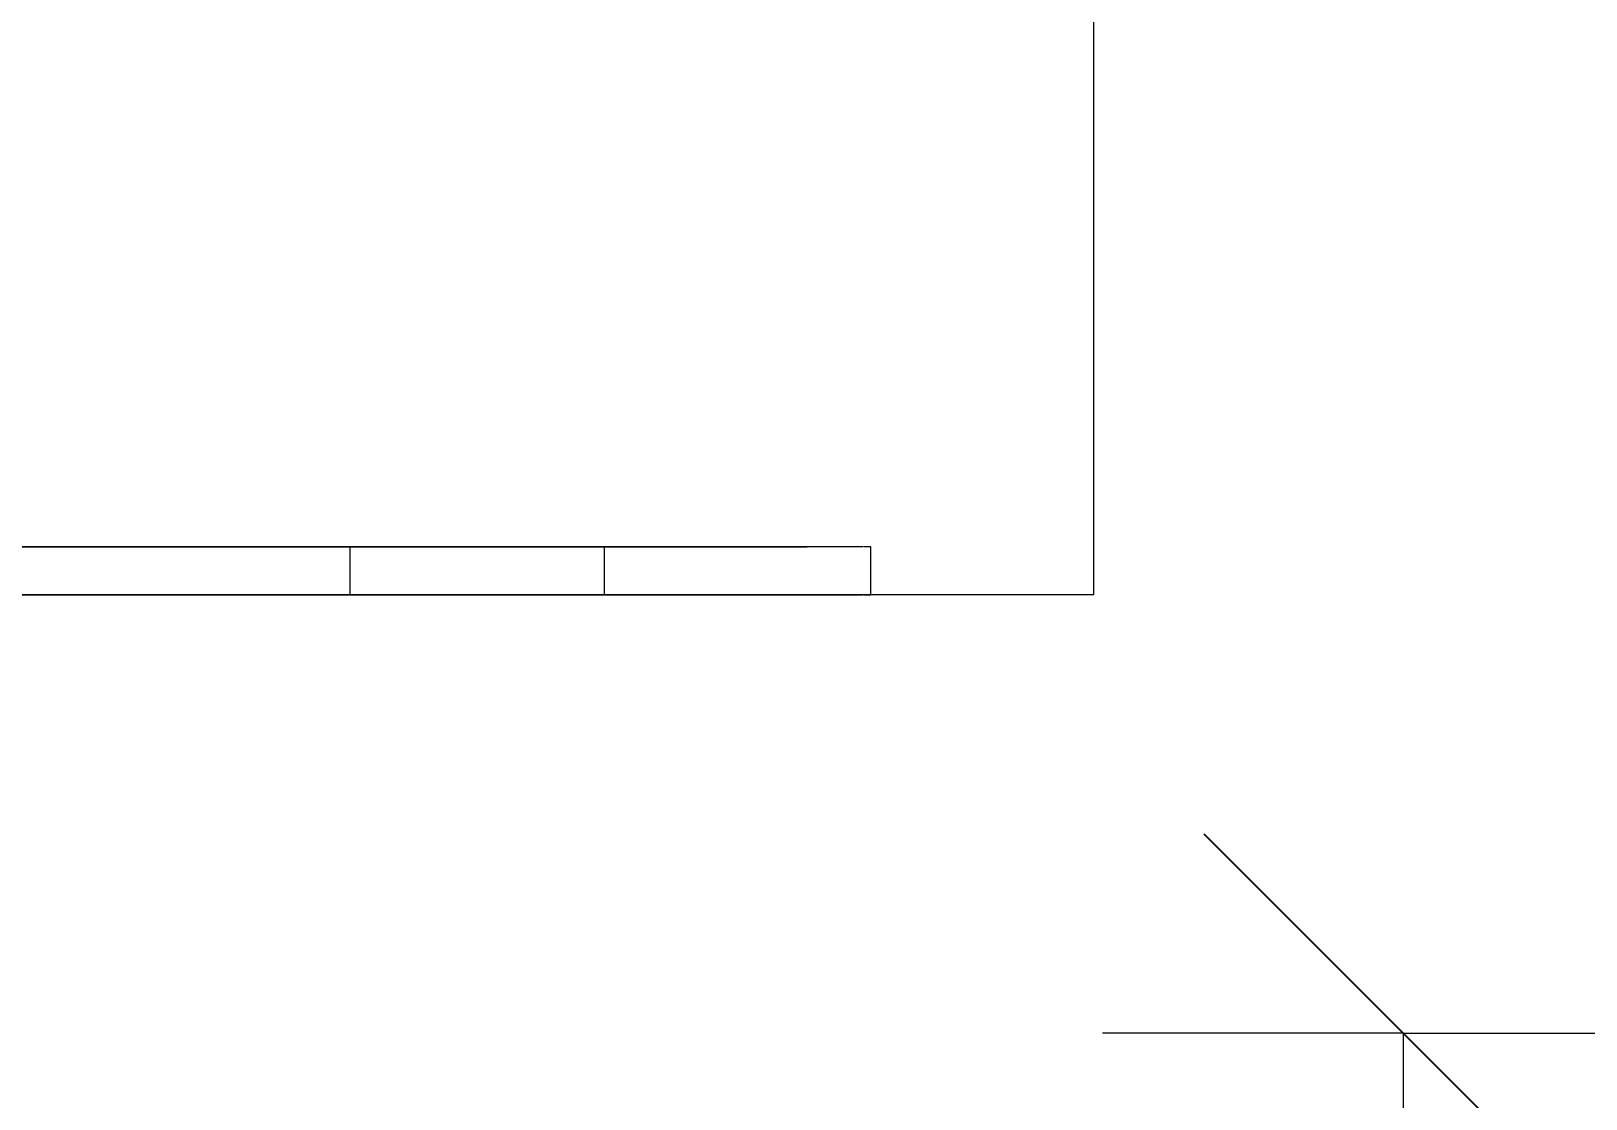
# Model space of a CAD drawing. Header units: metres. Extents: x 15 to 69.3, y -12.4 to 16.4.
# Drawn here: x 26.9088 to 27.219, y 0.5869 to 0.7999 of the extents above; entities that cross this region are included whole.
import ezdxf

# ---------------------------------------------------------------- set-up
doc = ezdxf.new("R2010")
doc.units = ezdxf.units.M
for name, color, linetype, lineweight in [('A-ANNO-DIMS', 7, 'Continuous', 5), ('A-ANNO-DIMS-25', 7, 'Continuous', 5), ('P-SANR-FIXT', 7, 'Continuous', 5)]:
    doc.layers.add(name, color=color, linetype=linetype, lineweight=lineweight)
doc.styles.add('Century Gothic_4', font='GOTHIC.TTF', dxfattribs={"height": 0.0375})
doc.dimstyles.new('Setores_1_5_1', dxfattribs={"dimscale": 0.3048, "dimtxt": 0.039156, "dimasz": 0.260417, "dimexe": 0.19685, "dimexo": 0.123031, "dimgap": 0.143537, "dimtad": 1, "dimrnd": 0.01, "dimzin": 0, "dimdsep": 46, "dimtxsty": 'Century Gothic_4', "dimblk1": 'OBLIQUE', "dimblk2": 'OBLIQUE', "dimsah": 1, "dimcen": 0.09, "dimazin": 0, "dimtfac": 1, "dimtdec": 4, "dimtix": 1, "dimtmove": 0, "dimatfit": 3, "dimfxl": 1, "dimtvp": 1, "dimtolj": 1, "dimtzin": 0, "dimarcsym": 2})

# ---------------------------------------------------------------- blocks, each defined once
blk = doc.blocks.new('Cuba para Pia de Cozinha - Standard-2652003-AA')
at = {"layer": 'P-SANR-FIXT'}
for p, q in [((-13.53231, 0.68747), (-13.53231, 0.9)), ((-13.79401, 0.68747), (-13.58946, 0.68747)), ((-13.53231, 0.68747), (-13.58946, 0.68747))]:
    blk.add_line(p, q, dxfattribs=at)
at = {"layer": 'P-SANR-FIXT', "color": 253, "true_color": 0xa6a6a6}
for p, q in [((-13.79401, 0.697), (-13.58946, 0.697)), ((-13.79401, 0.697), (-13.58946, 0.697)), ((-13.58368, 0.697), (-13.58946, 0.697)), ((-13.57846, 0.697), (-13.58946, 0.697)), ((-13.57905, 0.697), (-13.58219, 0.697)), ((-13.57676, 0.697), (-13.57818, 0.697)), ((-13.5778, 0.697), (-13.57817, 0.697)), ((-13.57676, 0.697), (-13.57773, 0.697)), ((-13.57676, 0.68747), (-13.57676, 0.697)), ((-13.79401, 0.68747), (-13.58946, 0.68747)), ((-13.58946, 0.68747), (-13.79401, 0.68747)), ((-13.58368, 0.68747), (-13.58946, 0.68747)), ((-13.58946, 0.68747), (-13.57846, 0.68747)), ((-13.57905, 0.68747), (-13.58219, 0.68747)), ((-13.57818, 0.68747), (-13.57676, 0.68747)), ((-13.57676, 0.68747), (-13.57817, 0.68747)), ((-13.53231, 0.68747), (-13.57643, 0.68747))]:
    blk.add_line(p, q, dxfattribs=at)
at = {"layer": 'P-SANR-FIXT', "color": 254, "true_color": 0xdfdfdf}
for p, q in [((-13.68071, 0.697), (-13.79401, 0.697)), ((-13.68071, 0.697), (-13.79401, 0.697)), ((-13.68071, 0.697), (-13.68007, 0.697)), ((-13.68071, 0.697), (-13.68071, 0.68747)), ((-13.65531, 0.697), (-13.68071, 0.697)), ((-13.6758, 0.697), (-13.6746, 0.697)), ((-13.66691, 0.697), (-13.66536, 0.697)), ((-13.62991, 0.697), (-13.65531, 0.697)), ((-13.64526, 0.697), (-13.64371, 0.697)), ((-13.63602, 0.697), (-13.63481, 0.697)), ((-13.63054, 0.697), (-13.62991, 0.697)), ((-13.58946, 0.697), (-13.62991, 0.697)), ((-13.58946, 0.697), (-13.62991, 0.697)), ((-13.62991, 0.68747), (-13.62991, 0.697)), ((-13.5783, 0.697), (-13.58946, 0.697)), ((-13.58371, 0.697), (-13.58946, 0.697)), ((-13.58219, 0.697), (-13.58368, 0.697)), ((-13.57907, 0.697), (-13.58216, 0.697)), ((-13.5783, 0.697), (-13.57905, 0.697)), ((-13.57744, 0.697), (-13.57818, 0.697)), ((-13.5778, 0.697), (-13.57817, 0.697)), ((-13.57676, 0.697), (-13.57751, 0.697)), ((-13.57676, 0.697), (-13.57719, 0.697)), ((-13.68071, 0.68747), (-13.79401, 0.68747)), ((-13.79401, 0.68747), (-13.68071, 0.68747)), ((-13.68007, 0.68747), (-13.68071, 0.68747)), ((-13.68071, 0.68747), (-13.65531, 0.68747)), ((-13.6746, 0.68747), (-13.6758, 0.68747)), ((-13.66536, 0.68747), (-13.66691, 0.68747)), ((-13.65531, 0.68747), (-13.62991, 0.68747)), ((-13.64371, 0.68747), (-13.64526, 0.68747)), ((-13.63481, 0.68747), (-13.63602, 0.68747)), ((-13.62991, 0.68747), (-13.63054, 0.68747)), ((-13.58946, 0.68747), (-13.62991, 0.68747)), ((-13.62991, 0.68747), (-13.58946, 0.68747)), ((-13.5783, 0.68747), (-13.58946, 0.68747)), ((-13.58946, 0.68747), (-13.58371, 0.68747)), ((-13.58219, 0.68747), (-13.58368, 0.68747)), ((-13.58216, 0.68747), (-13.57907, 0.68747)), ((-13.5783, 0.68747), (-13.57905, 0.68747)), ((-13.57818, 0.68747), (-13.57676, 0.68747)), ((-13.57773, 0.68747), (-13.57817, 0.68747)), ((-13.57676, 0.68747), (-13.57765, 0.68747))]:
    blk.add_line(p, q, dxfattribs=at)
at = {"layer": 'P-SANR-FIXT', "color": 7, "true_color": 0xf3f3f3}
for p, q in [((-13.68007, 0.697), (-13.68071, 0.697)), ((-13.68007, 0.697), (-13.68071, 0.697)), ((-13.68071, 0.697), (-13.68007, 0.697)), ((-13.67984, 0.697), (-13.68071, 0.697)), ((-13.67995, 0.697), (-13.6758, 0.697)), ((-13.67995, 0.697), (-13.65531, 0.697)), ((-13.67462, 0.697), (-13.67579, 0.697)), ((-13.6746, 0.697), (-13.66691, 0.697)), ((-13.66538, 0.697), (-13.66688, 0.697)), ((-13.66536, 0.697), (-13.65531, 0.697)), ((-13.65531, 0.697), (-13.63067, 0.697)), ((-13.65531, 0.697), (-13.64526, 0.697)), ((-13.64373, 0.697), (-13.64523, 0.697)), ((-13.64371, 0.697), (-13.63602, 0.697)), ((-13.63483, 0.697), (-13.636, 0.697)), ((-13.63481, 0.697), (-13.63067, 0.697)), ((-13.62991, 0.697), (-13.63077, 0.697)), ((-13.62991, 0.697), (-13.63054, 0.697)), ((-13.62991, 0.697), (-13.63054, 0.697)), ((-13.63054, 0.697), (-13.62991, 0.697)), ((-13.58242, 0.697), (-13.58371, 0.697)), ((-13.57846, 0.697), (-13.57895, 0.697)), ((-13.68071, 0.68747), (-13.79401, 0.68747)), ((-13.68007, 0.68747), (-13.68071, 0.68747)), ((-13.68071, 0.68747), (-13.68007, 0.68747)), ((-13.68007, 0.68747), (-13.68071, 0.68747)), ((-13.68071, 0.68747), (-13.67984, 0.68747)), ((-13.65531, 0.68747), (-13.67995, 0.68747)), ((-13.6758, 0.68747), (-13.67995, 0.68747)), ((-13.67579, 0.68747), (-13.67462, 0.68747)), ((-13.66691, 0.68747), (-13.6746, 0.68747)), ((-13.66688, 0.68747), (-13.66538, 0.68747)), ((-13.65531, 0.68747), (-13.66536, 0.68747)), ((-13.63545, 0.68747), (-13.65531, 0.68747)), ((-13.64526, 0.68747), (-13.65531, 0.68747)), ((-13.64523, 0.68747), (-13.64373, 0.68747)), ((-13.63602, 0.68747), (-13.64371, 0.68747)), ((-13.636, 0.68747), (-13.63483, 0.68747)), ((-13.63067, 0.68747), (-13.63545, 0.68747)), ((-13.63067, 0.68747), (-13.63481, 0.68747)), ((-13.63077, 0.68747), (-13.62991, 0.68747)), ((-13.62991, 0.68747), (-13.63054, 0.68747)), ((-13.63054, 0.68747), (-13.62991, 0.68747)), ((-13.62991, 0.68747), (-13.63054, 0.68747)), ((-13.58946, 0.68747), (-13.62991, 0.68747)), ((-13.57846, 0.68747), (-13.58946, 0.68747)), ((-13.58371, 0.68747), (-13.58242, 0.68747)), ((-13.57895, 0.68747), (-13.57846, 0.68747)), ((-13.57771, 0.68747), (-13.57831, 0.68747)), ((-13.57672, 0.68747), (-13.57767, 0.68747))]:
    blk.add_line(p, q, dxfattribs=at)
at = {"layer": 'P-SANR-FIXT', "color": 7, "true_color": 0xfafafa}
for p, q in [((-13.63077, 0.697), (-13.67984, 0.697)), ((-13.63077, 0.697), (-13.67984, 0.697)), ((-13.67579, 0.697), (-13.67984, 0.697)), ((-13.66688, 0.697), (-13.67462, 0.697)), ((-13.65531, 0.697), (-13.66538, 0.697)), ((-13.64523, 0.697), (-13.65531, 0.697)), ((-13.636, 0.697), (-13.64373, 0.697)), ((-13.63077, 0.697), (-13.63483, 0.697)), ((-13.68007, 0.68747), (-13.68071, 0.68747)), ((-13.63077, 0.68747), (-13.67984, 0.68747)), ((-13.67984, 0.68747), (-13.63077, 0.68747)), ((-13.67984, 0.68747), (-13.67579, 0.68747)), ((-13.67462, 0.68747), (-13.66688, 0.68747)), ((-13.66538, 0.68747), (-13.65531, 0.68747)), ((-13.65531, 0.68747), (-13.64523, 0.68747)), ((-13.64373, 0.68747), (-13.636, 0.68747)), ((-13.63483, 0.68747), (-13.63077, 0.68747)), ((-13.62991, 0.68747), (-13.63054, 0.68747))]:
    blk.add_line(p, q, dxfattribs=at)
at = {"layer": 'P-SANR-FIXT', "color": 7, "true_color": 0xfdfdfd}
blk.add_line((-13.63077, 0.68747), (-13.67984, 0.68747), dxfattribs=at)
blk = doc.blocks.new('DIMBLOCK23-AA')
at = {"layer": 'A-ANNO-DIMS-25', "lineweight": 25}
for p, q in [((27.18257, 0.6), (27.14288, 0.63969)), ((27.18257, 0.6), (27.22226, 0.56031)), ((27.18257, 0), (27.14288, 0.03969)), ((27.18257, 0), (27.22226, -0.03969))]:
    blk.add_line(p, q, dxfattribs=at)
at = {"layer": 'A-ANNO-DIMS-25'}
for p, q in [((27.18257, 0.6), (27.12257, 0.6)), ((27.18257, 0.6), (27.18257, 0)), ((27.18257, 0.6), (27.31974, 0.6)), ((27.18257, 0), (27.12257, 0)), ((27.18257, 0), (27.2012, 0))]:
    blk.add_line(p, q, dxfattribs=at)
at = {"layer": 'A-ANNO-DIMS-25', "color": 0, "insert": (27.09075, 0.21734), "char_height": 0.0375, "width": 0.198392, "attachment_point": 1, "rotation": 90, "line_spacing_factor": 0.984502, "style": 'Century Gothic_4'}
blk.add_mtext('0,60 m', dxfattribs=at)
blk = doc.blocks.new('_Oblique')
at = {"color": 0, "linetype": 'ByBlock', "lineweight": -2}
blk.add_line((-0.5, -0.5), (0.5, 0.5), dxfattribs=at)
blk = doc.blocks.new('DIMBLOCK28-AA')
at = {"layer": 'A-ANNO-DIMS-25', "lineweight": 25}
for p, q in [((26.74526, 1.1), (26.70557, 1.13969)), ((26.74526, 1.1), (26.78494, 1.06031)), ((26.74526, 0), (26.70557, 0.03969)), ((26.74526, 0), (26.78494, -0.03969))]:
    blk.add_line(p, q, dxfattribs=at)
at = {"layer": 'A-ANNO-DIMS-25'}
for p, q in [((26.74526, 1.1), (26.68526, 1.1)), ((26.74526, 1.1), (26.74526, 0)), ((26.74526, 1.1), (27.19324, 1.1)), ((26.74526, 0), (26.68526, 0)), ((26.74526, 0), (26.76388, 0))]:
    blk.add_line(p, q, dxfattribs=at)
at = {"layer": 'A-ANNO-DIMS-25', "color": 0, "insert": (26.65344, 0.46734), "char_height": 0.0375, "width": 0.198392, "attachment_point": 1, "rotation": 90, "line_spacing_factor": 0.984502, "style": 'Century Gothic_4'}
blk.add_mtext('1,10 m', dxfattribs=at)

msp = doc.modelspace()

# ---------------------------------------------------------------- block references
at = {"layer": 'P-SANR-FIXT', "color": 254, "true_color": 0xdfdfdf}
msp.add_blockref('Cuba para Pia de Cozinha - Standard-2652003-AA', (40.65314, 0), dxfattribs=at)

# ---------------------------------------------------------------- dimensions: what is measured, and where the dimension line sits
at = {"layer": 'A-ANNO-DIMS'}
for base, p1, p2, override, picture, middle in [((26.74526, 0), (27.23074, 1.1), (26.80138, 0), {"dimpost": '<>', "dimfxl": 1.180824}, 'DIMBLOCK28-AA', (26.68181, 0.55)), ((27.18257, 0), (27.35724, 0.6), (27.2387, 0), {"dimpost": '<>', "dimfxl": 0.611598}, 'DIMBLOCK23-AA', (27.11913, 0.3))]:
    dim = msp.add_linear_dim(base=base, p1=p1, p2=p2, angle=90, dimstyle='Setores_1_5_1', override=override, dxfattribs=at)
    dim.commit()
    dim.dimension.update_dxf_attribs({"geometry": picture, "text_midpoint": middle})

doc.saveas('drawing.dxf')
